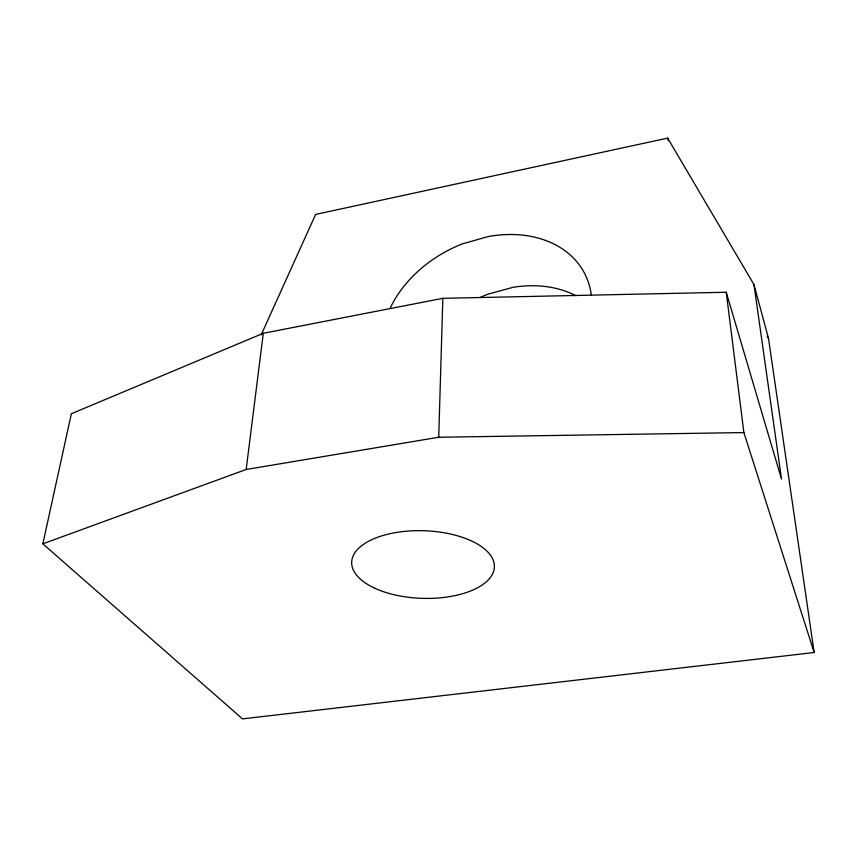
<?xml version="1.0" encoding="UTF-8"?>
<svg xmlns="http://www.w3.org/2000/svg" width="857" height="857" viewBox="0 0 857 857"><rect width="100%" height="100%" fill="white"/><g stroke="black" fill="none" stroke-linecap="round" stroke-linejoin="round"><path stroke-width="1.29" d="M753.956 284.524L768.525 338.504L814.15 652.509L242.499 718.884L42.85 543.831L246.184 469.475L438.72 437.252L442.844 298.322L726.233 292.248L781.509 479.084L753.956 284.524L667.646 138.116L315.612 214.432L261.149 334.937M246.184 469.475L263.292 333.287L442.844 298.322M42.85 543.831L71.356 413.738L263.292 333.287M438.72 437.252L743.876 432.571L814.15 652.509M767.186 336.201L768.525 338.504M667.646 138.116L668.428 140.677M726.233 292.248L743.876 432.571M591.319 295.033A110.264 83.311 -27.4 0 0 488.436 236.5L462.448 243.849A110.264 83.311 -27.4 0 0 390.064 308.424M480.616 297.25A105.39 82.358 -27.2 0 1 487.847 294.23L512.829 287.374A105.39 82.358 -27.2 0 1 575.797 295.654M374.659 588.17A71.399 33.819 1.9 0 0 492.657 573.762A71.399 33.819 1.9 0 0 401.794 531.694A71.399 33.819 1.9 0 0 374.659 588.17"/></g></svg>
